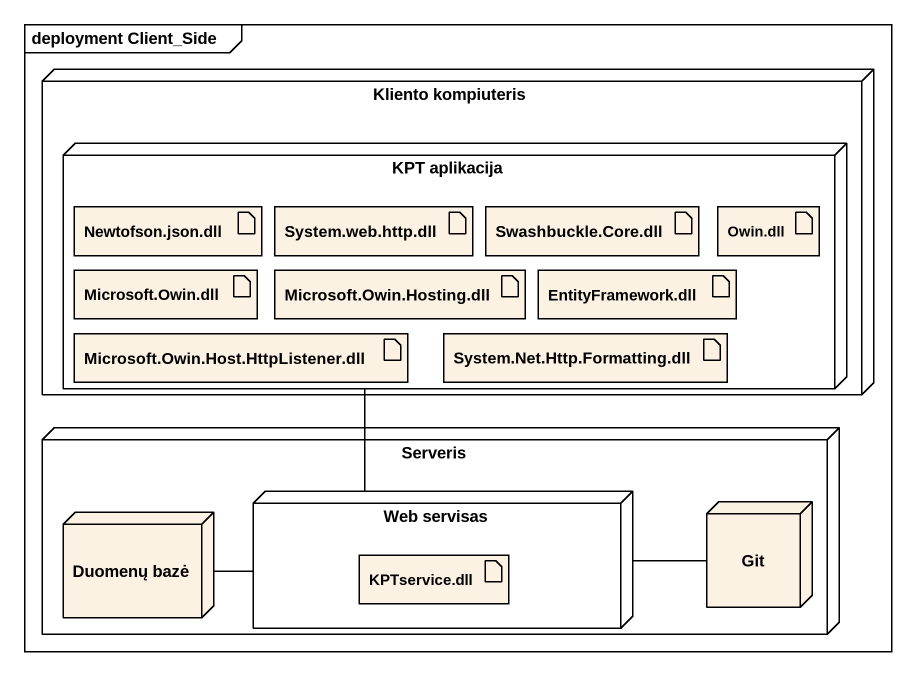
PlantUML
@startuml
mainframe deployment Client_Side
node "Kliento kompiuteris" as Kliento_kompiuteris {
  node "KPT aplikacija" as KPT_aplikacija {
    artifact "Newtofson.json.dll" as Newtofson_json_dll
    artifact "System.web.http.dll" as System_web_http_dll
    artifact "Swashbuckle.Core.dll" as Swashbuckle_Core_dll
    artifact "Owin.dll" as Owin_dll
    artifact "Microsoft.Owin.dll" as Microsoft_Owin_dll
    artifact "Microsoft.Owin.Hosting.dll" as Microsoft_Owin_Hosting_dll
    artifact "EntityFramework.dll" as EntityFramework_dll
    artifact "Microsoft.Owin.Host.HttpListener.dll" as Microsoft_Owin_Host
    artifact "System.Net.Http.Formatting.dll" as System_Net_Http_Formatting
  }
}
node Serveris {
  node "Duomenų bazė" as Duomenų_bazė
  node "Web servisas" as Web_servisas {
    artifact "KPTservice.dll" as KPTservice_dll
  }
  node Git
}
Web_servisas -up- KPT_aplikacija
Web_servisas -left- Duomenų_bazė
Web_servisas -right- Git
@enduml
